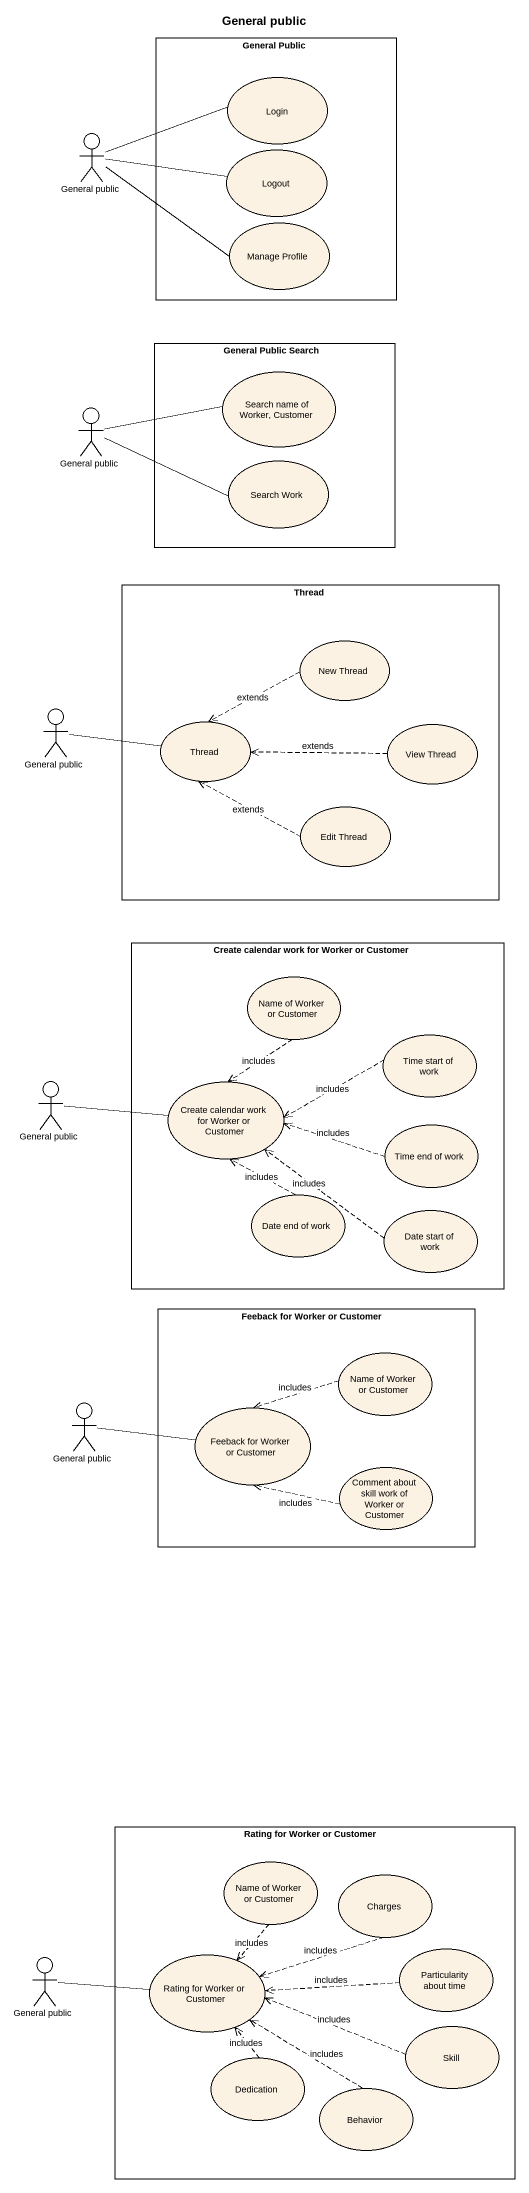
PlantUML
@startuml
title General public
rectangle "General Public" as General_Public {
  usecase Login
  usecase Logout
  usecase "Manage Profile" as Manage_Profile
}
actor "General public" as General_public
rectangle "General Public Search" as General_Public_Search {
  usecase "Search name of Worker, Customer" as Search_name_of_Worker
  usecase "Search Work" as Search_Work
}
actor "General public" as General_public_2
rectangle Thread {
  usecase "New Thread" as New_Thread
  usecase "Thread" as Thread_2
  usecase "View Thread" as View_Thread
  usecase "Edit Thread" as Edit_Thread
}
actor "General public" as General_public_3
rectangle "Create calendar work for Worker or Customer" as Create_calendar_work_for {
  usecase "Name of Worker or Customer" as Name_of_Worker_or_Customer
  usecase "Time start of work" as Time_start_of_work
  usecase "Create calendar work for Worker or Customer" as Create_calendar_work_for_2
  usecase "Time end of work" as Time_end_of_work
  usecase "Date end of work" as Date_end_of_work
  usecase "Date start of work" as Date_start_of_work
}
actor "General public" as General_public_4
rectangle "Feeback for Worker or Customer" as Feeback_for_Worker_or {
  usecase "Name of Worker or Customer" as Name_of_Worker_or_Customer_2
  usecase "Feeback for Worker or Customer" as Feeback_for_Worker_or_2
  usecase "Comment about skill work of Worker or Customer" as Comment_about_skill_work_of
}
actor "General public" as General_public_5
rectangle "Rating for Worker or Customer" as Rating_for_Worker_or {
  usecase "Name of Worker or Customer" as Name_of_Worker_or_Customer_3
  usecase Charges
  usecase "Rating for Worker or Customer" as Rating_for_Worker_or_2
  usecase "Particularity about time" as Particularity_about_time
  usecase Skill
  usecase Dedication
  usecase Behavior
}
actor "General public" as General_public_6
General_public -right- Login
General_public -right- Logout
General_public -right- Manage_Profile
General_public_2 -right- Search_name_of_Worker
General_public_2 -right- Search_Work
New_Thread .left.> Thread_2 : extends
General_public_3 -right- Thread_2
View_Thread .left.> Thread_2 : extends
Edit_Thread .up.> Thread_2 : extends
Name_of_Worker_or_Customer ..> Create_calendar_work_for_2 : includes
Time_start_of_work .left.> Create_calendar_work_for_2 : includes
General_public_4 -right- Create_calendar_work_for_2
Time_end_of_work .left.> Create_calendar_work_for_2 : includes
Date_end_of_work .up.> Create_calendar_work_for_2 : includes
Date_start_of_work .left.> Create_calendar_work_for_2 : includes
Name_of_Worker_or_Customer_2 .left.> Feeback_for_Worker_or_2 : includes
General_public_5 -right- Feeback_for_Worker_or_2
Comment_about_skill_work_of .left.> Feeback_for_Worker_or_2 : includes
Name_of_Worker_or_Customer_3 ..> Rating_for_Worker_or_2 : includes
Charges .left.> Rating_for_Worker_or_2 : includes
General_public_6 -right- Rating_for_Worker_or_2
Particularity_about_time .left.> Rating_for_Worker_or_2 : includes
Skill .left.> Rating_for_Worker_or_2 : includes
Dedication .up.> Rating_for_Worker_or_2 : includes
Behavior .up.> Rating_for_Worker_or_2 : includes
@enduml
